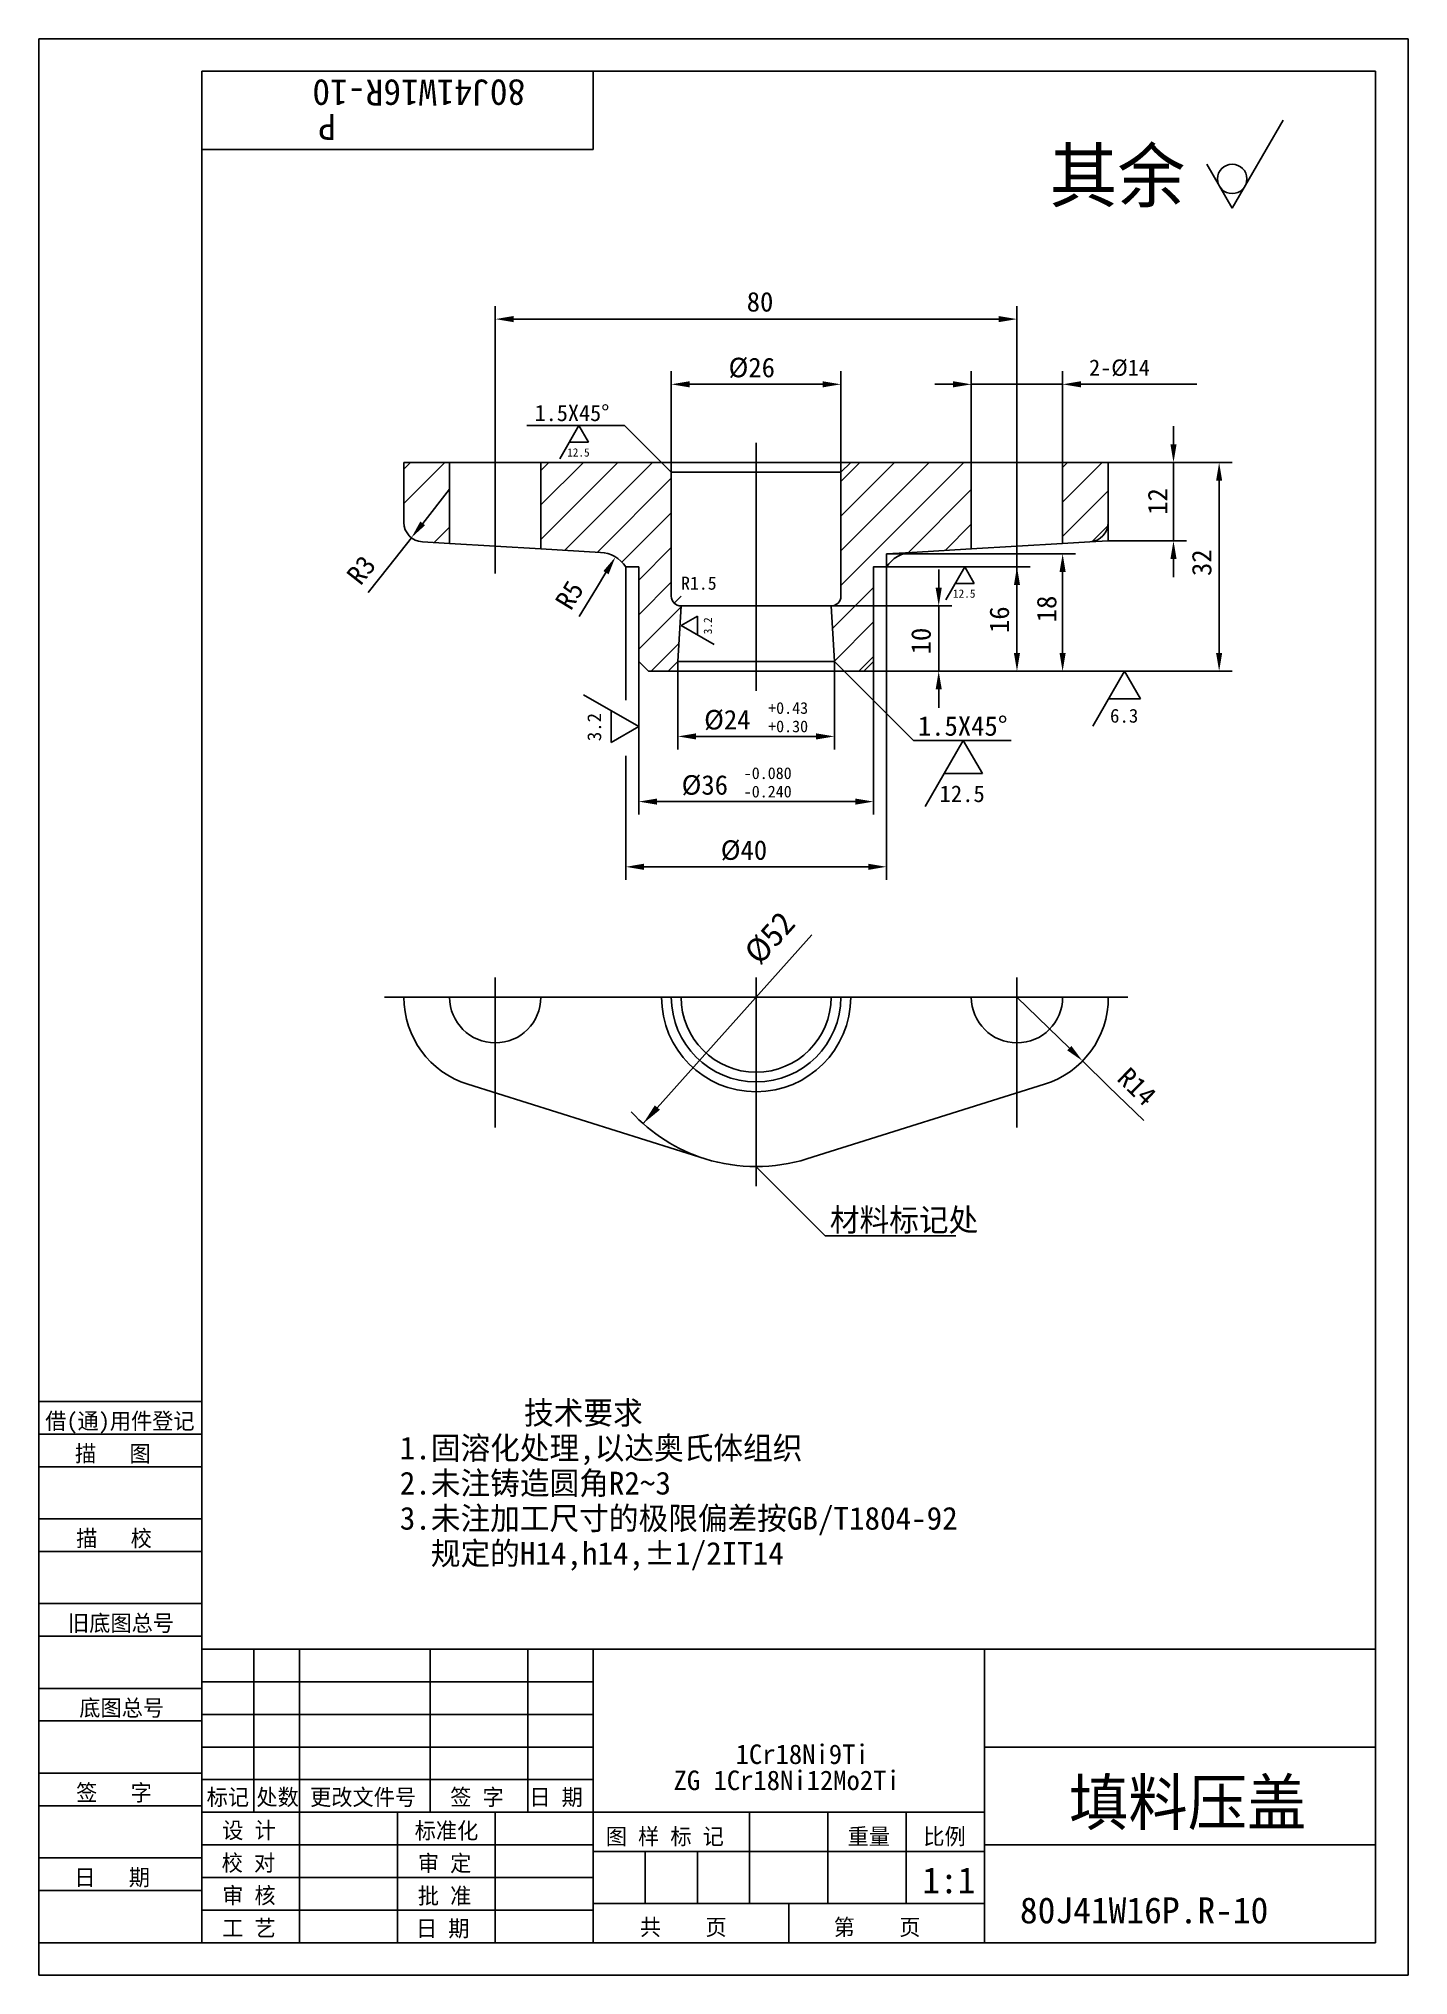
# Model space of a CAD drawing. Header units: metres. Extents: x 0 to 210, y 0 to 297.
import ezdxf

# ---------------------------------------------------------------- set-up
doc = ezdxf.new("R2010")
doc.units = ezdxf.units.M
for name, color, linetype in [('C', 6, 'Continuous'), ('D', 1, 'Continuous'), ('FL', 5, 'Continuous'), ('T', 7, 'Continuous'), ('TL', 4, 'Continuous')]:
    doc.layers.add(name, color=color, linetype=linetype)

# ---------------------------------------------------------------- blocks, each defined once
blk = doc.blocks.new('TUKUN4')
at = {"layer": 'FL'}
for p, q in [((0, 297), (0, 0)), ((210, 297), (0, 297)), ((210, 0), (210, 297)), ((0, 78), (25, 78)), ((0, 70), (25, 70)), ((0, 65), (25, 65)), ((0, 57), (25, 57)), ((0, 52), (25, 52)), ((33, 25), (33, 50)), ((40, 5), (40, 50)), ((60, 25), (60, 50)), ((75, 25), (75, 50)), ((25, 45), (85, 45)), ((0, 44), (25, 44)), ((0, 39), (25, 39)), ((25, 40), (85, 40)), ((25, 35), (85, 35)), ((0, 31), (25, 31)), ((25, 30), (85, 30)), ((0, 26), (25, 26)), ((70, 5), (70, 25)), ((0, 18), (25, 18)), ((25, 20), (85, 20)), ((25, 15), (85, 15)), ((0, 13), (25, 13)), ((25, 10), (85, 10)), ((0, 0), (210, 0))]:
    blk.add_line(p, q, dxfattribs=at)
at = {"layer": 'TL'}
for p, q in [((25, 5), (25, 292)), ((205, 292), (25, 292)), ((85, 292), (85, 280)), ((205, 5), (205, 292)), ((85, 280), (25, 280)), ((0, 88), (25, 88)), ((0, 83), (25, 83)), ((205, 50), (25, 50)), ((85, 5), (85, 50)), ((145, 5), (145, 50)), ((205, 35), (145, 35)), ((145, 25), (25, 25)), ((55, 5), (55, 25)), ((109, 11), (109, 25)), ((121, 11), (121, 25)), ((133, 11), (133, 25)), ((85, 19), (145, 19)), ((93, 11), (93, 19)), ((101, 11), (101, 19)), ((205, 20), (145, 20)), ((145, 11), (85, 11)), ((115, 5), (115, 11)), ((0, 5), (205, 5))]:
    blk.add_line(p, q, dxfattribs=at)
at = {"layer": 'T'}
for s, p in [('借(通)用件登记', (1, 83.76)), ('描   图', (5.56, 78.76)), ('描   校', (5.74, 65.76)), ('旧底图总号', (4.49, 52.76)), ('底图总号', (6.22, 39.76)), ('签   字', (5.74, 26.76)), ('标记', (25.75, 26.07)), ('处数', (33.38, 26.07)), ('更改文件号', (41.61, 26.07)), ('签 字', (63.1, 26.07)), ('日 期', (75.23, 26.07)), ('设 计', (28.14, 20.99)), ('标准化', (57.65, 20.93)), ('图 样 标 记', (86.95, 20.04)), ('重量', (124.03, 20.04)), ('比例', (135.64, 20.04)), ('校 对', (28.05, 15.99)), ('审 定', (58.13, 15.93)), ('日   期', (5.45, 13.76)), ('审 核', (28.14, 10.99)), ('批 准', (58.13, 10.93)), ('共    页', (92.18, 6.13)), ('第    页', (121.9, 6.13)), ('工 艺', (28.14, 5.99)), ('日 期', (57.84, 5.93))]:
    blk.add_text(s, height=2.5, dxfattribs=at).set_placement(p)

msp = doc.modelspace()

# ---------------------------------------------------------------- linework, layer by layer
for p, q in [((56, 225.71), (62.29, 232)), ((56, 231.01), (56.99, 232)), ((77, 220.19), (88.81, 232)), ((77, 225.49), (83.51, 232)), ((77, 230.8), (78.2, 232)), ((80.66, 218.55), (94.11, 232)), ((123, 213.16), (141.84, 232)), ((123, 223.76), (131.24, 232)), ((123, 218.46), (136.54, 232)), ((123, 229.07), (125.93, 232)), ((157, 225.94), (163.06, 232)), ((157, 231.25), (157.75, 232)), ((85.67, 218.25), (97, 229.58)), ((133.31, 218.16), (143, 227.85)), ((157, 220.64), (164, 227.64)), ((89.43, 216.71), (97, 224.28)), ((60.63, 219.73), (63, 222.1)), ((138.98, 218.53), (143, 222.55)), ((161.54, 219.88), (163.95, 222.29)), ((92, 213.98), (97, 218.98)), ((92, 208.67), (97, 213.67)), ((121.7, 206.56), (128, 212.85)), ((92, 203.37), (98.49, 209.86)), ((122, 201.55), (128, 207.55)), ((93.93, 200), (98.16, 204.23)), ((125.75, 200), (128, 202.25))]:
    msp.add_line(p, q)
at = {"layer": 'C'}
for points in [[(70, 235), (70, 215)], [(110, 235), (110, 197)], [(150, 235), (150, 215)], [(70, 153), (70, 130)], [(110, 153), (110, 121)], [(150, 153), (150, 130)], [(53, 150), (167, 150)]]:
    msp.add_lwpolyline(points, dxfattribs=at)
at = {"layer": 'D'}
for p, q in [((190.81, 284.52), (183, 271)), ((183, 271), (179.1, 277.76)), ((70, 232), (70, 256)), ((150, 232), (150, 256)), ((72.8, 254), (147.2, 254)), ((97, 230.5), (97, 246)), ((99.8, 244), (120.2, 244)), ((123, 230.5), (123, 246)), ((140.2, 244), (137.4, 244)), ((143, 232), (143, 246)), ((143, 244), (157, 244)), ((157, 232), (157, 246)), ((159.8, 244), (162.6, 244)), ((162.6, 244), (177.57, 244)), ((79.92, 232.59), (82.84, 237.66)), ((82.84, 237.66), (84.31, 235.12)), ((84.31, 235.12), (81.38, 235.12)), ((174, 234.8), (174, 237.6)), ((164, 232), (183, 232)), ((164, 232), (176, 232)), ((174, 232), (174, 220)), ((181, 229.2), (181, 202.8)), ((58.88, 222.67), (63, 227.91)), ((57.14, 220.47), (53.68, 216.07)), ((164, 220), (176, 220)), ((130, 218), (159, 218)), ((174, 217.2), (174, 214.4)), ((53.68, 216.07), (50.53, 212.07)), ((86.98, 215.12), (85.52, 212.72)), ((90, 216), (90, 195.57)), ((130, 216), (152, 216)), ((130, 216), (130, 168)), ((138, 212.8), (138, 215.6)), ((139.07, 210.93), (142, 216)), ((142, 216), (143.46, 213.47)), ((157, 202.8), (157, 215.2)), ((85.52, 212.72), (82.87, 208.38)), ((143.46, 213.47), (140.54, 213.47)), ((150, 202.8), (150, 213.2)), ((98.5, 207), (101.03, 208.46)), ((101.03, 208.46), (101.03, 205.54)), ((121.5, 210), (140, 210)), ((138, 200), (138, 210)), ((103.57, 204.07), (98.5, 207)), ((92, 201.5), (92, 178)), ((98, 201.5), (98, 188)), ((122, 201.5), (122, 188)), ((126.5, 200), (152, 200)), ((126.5, 200), (159, 200)), ((126.5, 200), (183, 200)), ((126.5, 200), (140, 200)), ((128, 201.5), (128, 178)), ((161.62, 191.55), (166.5, 200)), ((166.5, 200), (168.94, 195.78)), ((83.55, 196.38), (92, 191.5)), ((138, 197.2), (138, 194.4)), ((87.78, 189.06), (87.78, 193.94)), ((168.94, 195.78), (164.06, 195.78)), ((92, 191.5), (87.78, 189.06)), ((100.8, 190), (119.2, 190)), ((135.91, 179.25), (141.76, 189.39)), ((141.76, 189.39), (144.69, 184.32)), ((90, 187), (90, 168)), ((144.69, 184.32), (138.83, 184.32)), ((94.8, 180), (125.2, 180)), ((92.8, 170), (127.2, 170)), ((92.67, 130.62), (118.55, 159.56)), ((158.03, 142.19), (150, 150)), ((160.04, 140.24), (164.05, 136.33)), ((164.05, 136.33), (169.44, 131.09))]:
    msp.add_line(p, q, dxfattribs=at)
for points in [[(95.5, 232), (89.84, 237.66), (74.84, 237.66)], [(164, 222.83), (164, 220), (161.18, 219.83)], [(130, 216), (130, 218), (133.87, 218.23)], [(98.5, 211.5), (97.44, 210.44)], [(123.5, 200), (134.11, 189.39), (149.11, 189.39)], [(110, 124), (120.61, 113.39), (140.61, 113.39)]]:
    msp.add_lwpolyline(points, dxfattribs=at)
msp.add_lwpolyline([(102.2, 125.2, -0.13), (90.84, 132.42, -0.13)], format="xyb", dxfattribs=at)
msp.add_circle((183, 275.51), 2.25, dxfattribs=at)
for points in [[(72.8, 254.47), (72.8, 253.53), (70, 254)], [(147.2, 254.47), (147.2, 253.53), (150, 254)], [(99.8, 244.47), (99.8, 243.53), (97, 244)], [(120.2, 244.47), (120.2, 243.53), (123, 244)], [(140.2, 244.47), (140.2, 243.53), (143, 244)], [(159.8, 244.47), (159.8, 243.53), (157, 244)], [(173.53, 234.8), (174.47, 234.8), (174, 232)], [(180.53, 229.2), (181.47, 229.2), (181, 232)], [(59.24, 222.38), (58.51, 222.96), (57.14, 220.47)], [(173.53, 217.2), (174.47, 217.2), (174, 220)], [(87.38, 214.87), (86.58, 215.36), (88.43, 217.51)], [(156.53, 215.2), (157.47, 215.2), (157, 218)], [(149.53, 213.2), (150.47, 213.2), (150, 216)], [(137.53, 212.8), (138.47, 212.8), (138, 210)], [(149.53, 202.8), (150.47, 202.8), (150, 200)], [(156.53, 202.8), (157.47, 202.8), (157, 200)], [(180.53, 202.8), (181.47, 202.8), (181, 200)], [(137.53, 197.2), (138.47, 197.2), (138, 200)], [(100.8, 190.47), (100.8, 189.53), (98, 190)], [(119.2, 190.47), (119.2, 189.53), (122, 190)], [(94.8, 180.47), (94.8, 179.53), (92, 180)], [(125.2, 180.47), (125.2, 179.53), (128, 180)], [(92.8, 170.47), (92.8, 169.53), (90, 170)], [(127.2, 170.47), (127.2, 169.53), (130, 170)], [(157.7, 141.86), (158.35, 142.53), (160.04, 140.24)], [(94.47, 133.42), (92.67, 130.62), (95.25, 132.73)]]:
    msp.add_solid(points, dxfattribs=at)
at = {"layer": 'TL'}
for points in [[(63, 232), (56, 232), (56, 222.83, 0.4), (58.82, 219.83), (63, 219.59)], [(123.5, 200), (122, 201.5), (121.5, 210, 0.41), (123, 211.5), (123, 230.5), (124.5, 232), (143, 232), (143, 218.76), (133.87, 218.23, 0.24), (130, 216), (128, 216), (128, 201.5), (126.5, 200)], [(157, 232), (157, 219.59), (161.18, 219.83, 0.4), (164, 222.83), (164, 232)]]:
    msp.add_lwpolyline(points, format="xyb", close=True, dxfattribs=at)
for points in [[(77, 232), (63, 232)], [(95.5, 232), (124.5, 232)], [(143, 232), (157, 232)], [(97, 230.5), (123, 230.5)], [(63, 219.59), (77, 218.76)], [(143, 218.76), (157, 219.59)], [(98.5, 210), (121.5, 210)], [(96.5, 200), (123.5, 200)], [(98, 201.5), (122, 201.5)]]:
    msp.add_lwpolyline(points, dxfattribs=at)
for points in [[(90, 216, 0.24), (86.13, 218.23), (77, 218.76), (77, 232), (95.5, 232), (97, 230.5), (97, 211.5, 0.41), (98.5, 210), (98, 201.5), (96.5, 200), (93.5, 200), (92, 201.5), (92, 216), (90, 216)], [(56, 150, 0.33), (65.8, 136.64), (102.2, 125.2, 0.15), (117.8, 125.2), (154.2, 136.64, 0.33), (164, 150, 0.33)], [(63, 150, 1), (77, 150, 1)], [(95.5, 150, 1), (124.5, 150, 1)], [(97, 150, 1), (123, 150, 1)], [(143, 150, 1), (157, 150, 1)]]:
    msp.add_lwpolyline(points, format="xyb", dxfattribs=at)
msp.add_arc((110, 150), 11.5, 180, 0, dxfattribs=at)

# ---------------------------------------------------------------- block references
at = {"layer": 'D'}
msp.add_blockref('TUKUN4', (0, 0), dxfattribs=at)

# ---------------------------------------------------------------- texts
for s, height, rotation, p in [('80J41W16R-10', 4, 180, (74.61, 290.74)), ('P', 4, 180, (45.59, 285.48)), ('12', 3, 90, (173.06, 223.99)), ('R3', 3, 51.79, (49.35, 213)), ('32', 3, 90, (179.82, 214.6)), ('R5', 3, 58.66, (81.59, 209.16)), ('18', 3, 90, (156.04, 207.51)), ('3.2', 1.27, 90, (103.23, 205.66)), ('16', 3, 90, (148.79, 205.86)), ('10', 3, 90, (136.78, 202.59)), ('3.2', 2.12, 90, (86.24, 189.27)), ('%%C52', 3.6, 48.19, (110.54, 154.76)), ('R14', 3, 315.79, (165.16, 137.35))]:
    msp.add_text(s, height=height, rotation=rotation, dxfattribs=at).set_placement(p)
for s, height, p in [('其余', 8, (155, 272)), ('80', 3, (108.56, 255.16)), ('%%C26', 3, (105.78, 245.08)), ('2-%%C14', 2.5, (161.06, 245.31)), ('1.5X45%%d', 2.5, (76.04, 238.36)), ('12.5', 1.27, (81.02, 232.92)), ('R1.5', 2, (98.5, 212.5)), ('12.5', 1.27, (140.18, 211.27)), ('%%C24', 3, (102.03, 191.06)), ('+0.43', 1.8, (111.85, 193.46)), ('1.5X45%%d', 3, (134.81, 190.1)), ('6.3', 2.12, (164.27, 192.11)), ('+0.30', 1.8, (111.85, 190.64)), ('%%C36', 3, (98.58, 181.06)), ('-0.080', 1.8, (108.11, 183.46)), ('-0.240', 1.8, (108.11, 180.64)), ('12.5', 2.55, (138.12, 179.93)), ('%%C40', 3, (104.58, 171.07)), ('材料标记处', 3.5, (121.31, 114.1)), ('        技术要求', 3.5, (55.36, 84.51)), ('1.固溶化处理,以达奥氏体组织', 3.5, (55.36, 79.12)), ('2.未注铸造圆角R2%%1263', 3.5, (55.36, 73.73)), ('3.未注加工尺寸的极限偏差按GB/T1804-92', 3.5, (55.36, 68.34)), ('  规定的H14,h14,%%P1/2IT14', 3.5, (55.36, 62.95)), ('1Cr18Ni9Ti', 3, (106.86, 32.4)), ('ZG 1Cr18Ni12Mo2Ti', 3, (97.34, 28.4)), ('填料压盖', 7, (157.98, 23.02)), ('1:1', 4, (135.48, 12.57)), ('80J41W16P.R-10', 4, (150.45, 7.96))]:
    msp.add_text(s, height=height, dxfattribs=at).set_placement(p)

doc.saveas('drawing.dxf')
